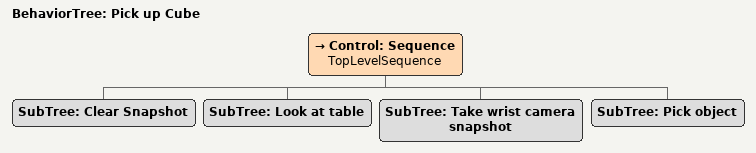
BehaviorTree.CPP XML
<root BTCPP_format="4" main_tree_to_execute="Pick up Cube">
  <BehaviorTree ID="Pick up Cube" _description="">
    <Control ID="Sequence" name="TopLevelSequence">
      <SubTree ID="Clear Snapshot" />
      <SubTree ID="Look at table" />
      <!--Take a snapshot so we have a visualization of the cubes to use in grasp pose correction-->
      <SubTree ID="Take wrist camera snapshot" />
      <SubTree ID="Pick object" />
    </Control>
  </BehaviorTree>
</root>
